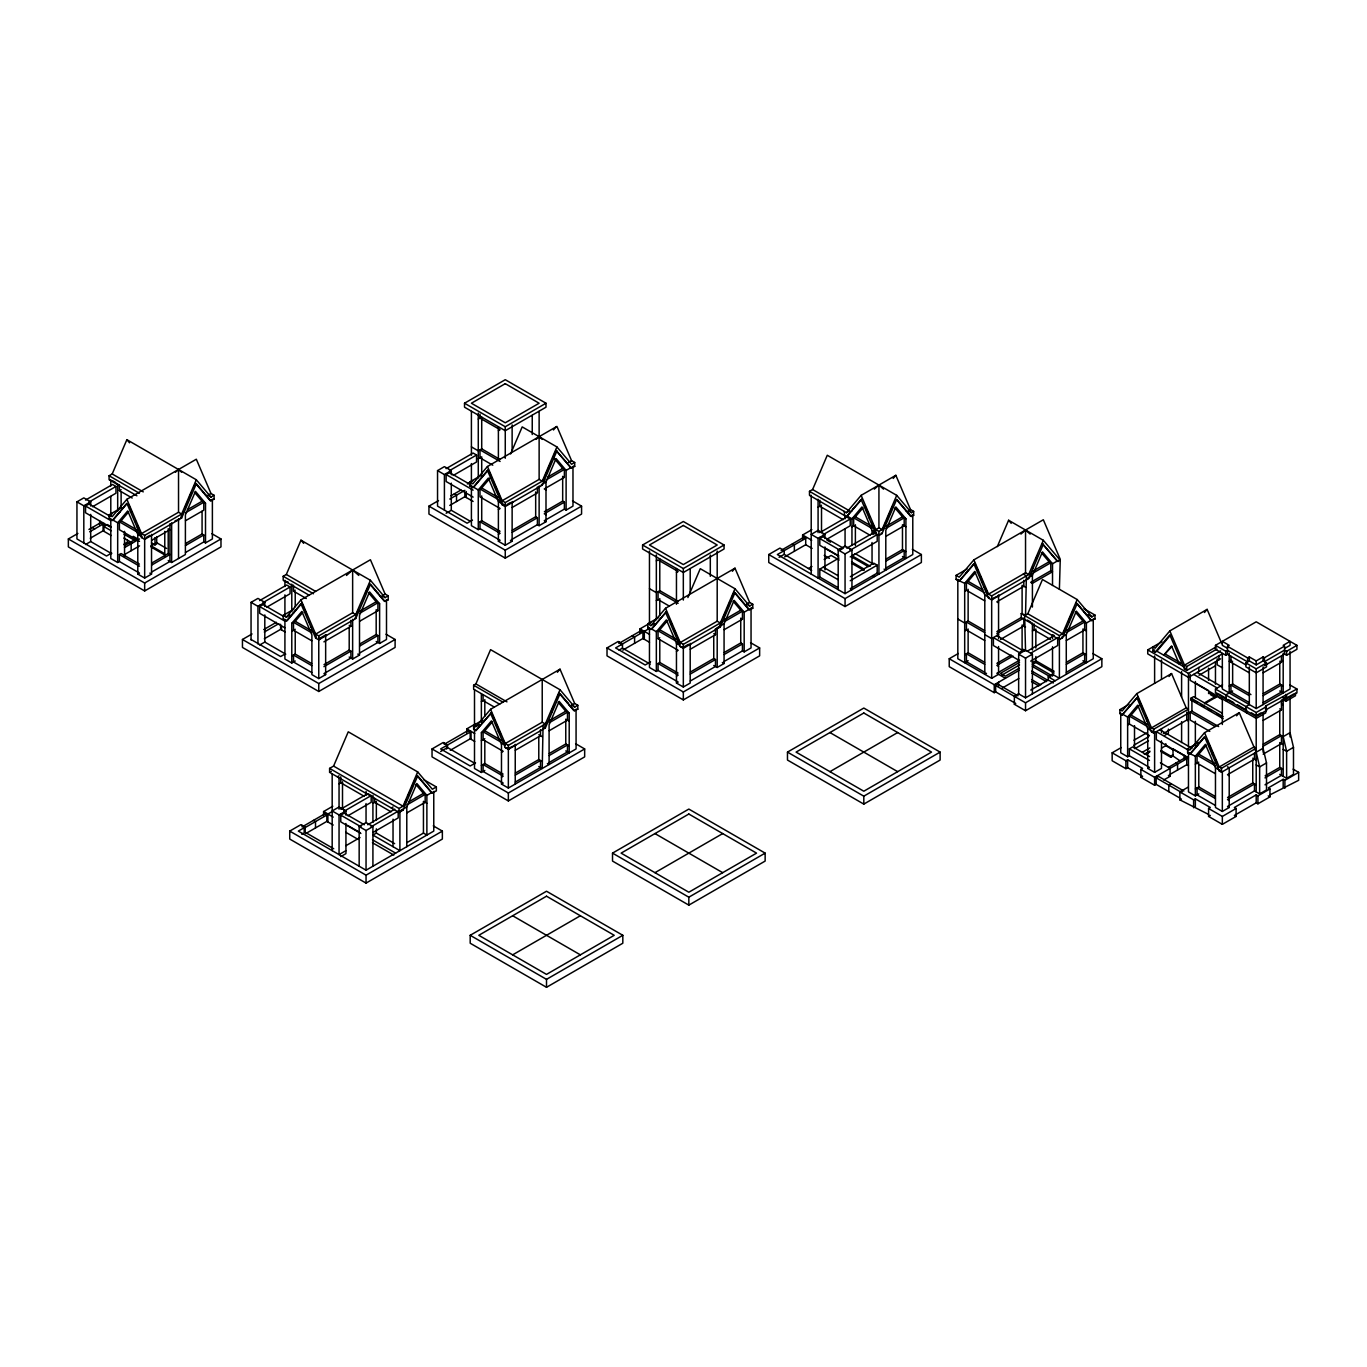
<?xml version="1.0" encoding="UTF-8"?>
<svg xmlns="http://www.w3.org/2000/svg" width="1367" height="1367" viewBox="0 0 1367 1367"><rect width="100%" height="100%" fill="white"/><g stroke="black" fill="none" stroke-linecap="round" stroke-linejoin="round"><path stroke-width="1.5" d="M136.922 495.794L109.087 479.714L109.087 475.75L112.197 473.956L126.875 439.678L196.318 479.766L210.979 497.092L214.106 495.298L214.106 499.263L210.125 500.578L195.447 483.235L193.824 487.045M214.106 495.298L210.979 493.504L196.318 459.227L126.875 499.314L141.553 533.591L144.663 535.386L181.64 514.043L196.318 479.766M183.229 511.805L180.786 517.512L181.64 518.008L196.318 483.73L195.447 483.235M184.853 507.994L187.296 502.287M188.936 498.477L191.38 492.769M309.215 595.26L283.191 580.24L283.191 576.276L286.318 574.482L300.979 540.204L370.423 580.292L385.101 597.618L388.211 595.824L388.211 599.788L384.247 601.087L369.568 583.76M388.211 595.824L385.101 594.03L370.423 559.752L300.979 599.84L315.657 634.117L318.767 635.911L355.745 614.569L370.423 580.292M355.71 616.141L358.154 610.417M365.485 593.278L367.928 587.571M306.533 614.244L301.851 603.308L300.979 603.804L315.657 638.081L318.767 639.876L355.745 618.533L370.423 584.256L385.101 601.583M432.365 793.202L417.687 775.875L403.026 810.153L399.044 812.442L329.601 772.355L329.601 768.391L333.582 766.084L348.26 731.823L417.687 771.911L432.365 789.237L436.346 786.948L436.346 790.912L431.511 792.706L416.832 775.379M510.592 453.964L522.194 426.897L556.916 446.941L571.577 464.267L574.704 462.473L574.704 466.437L570.722 467.736L556.044 450.409L571.577 468.232M329.601 768.391L399.044 808.478L403.026 806.188L417.687 771.911M574.704 462.473L571.577 460.662L556.916 426.401L487.472 466.489L502.15 500.749L505.26 502.56L542.238 481.201L556.916 446.941M403.795 805.846L406.238 800.139M407.862 796.329L410.305 790.622M411.945 786.811L414.389 781.087M543.007 480.876L551.157 461.824M552.798 458.03L555.241 452.306M480.654 475.682L469.684 482.021L469.684 485.986L473.665 487.284L488.327 469.958L487.472 470.453L502.15 504.731L505.26 506.525L542.238 485.182L556.916 450.905M406.785 846.686L406.785 806.991L416.832 783.496L426.88 795.372L426.88 835.066L423.445 833.084L406.99 842.585M499.656 704.227L473.631 689.207L473.631 685.226L475.887 683.927L490.565 649.65L560.009 689.737L574.687 707.081L577.797 705.269L577.797 709.251L573.815 710.55L559.154 693.223L556.813 698.691M577.797 705.269L574.687 703.475L560.009 669.198L490.565 709.302L505.243 743.563L508.353 745.374L545.33 724.014L560.009 689.737M546.766 722.135L544.476 727.483L545.33 727.979L560.009 693.718L574.687 711.045M553.686 705.97L551.345 711.438L552.217 711.934M687.891 597.567L700.263 568.689L734.985 588.733L749.646 606.059L752.773 604.248L752.773 608.23L748.791 609.528L734.113 592.201L731.67 597.909M752.773 604.248L749.646 602.454L734.985 568.194L665.541 608.281L680.219 642.541L683.329 644.353L720.306 622.993L734.985 588.733M721.896 620.755L719.452 626.479L720.306 626.975L734.985 592.697L749.646 610.024M723.519 616.944L725.962 611.237M727.603 607.426L730.046 601.719M713.745 665.49L717.197 667.472L724.066 663.508L724.066 623.813L734.113 600.318L744.178 612.194L744.178 651.888L742.452 650.897L724.168 661.457M861.996 499.006L846.566 516.709L809.486 495.298L809.486 491.334L812.596 489.523L827.274 455.262L896.718 495.35L911.379 512.676L913.652 511.378L913.652 515.342L910.525 516.145L897.111 500.305M913.652 511.378L910.525 509.583L895.846 475.306L861.142 495.35L875.803 529.627L878.93 531.421L882.04 529.627L896.718 495.35M882.723 529.49L885.799 522.314M886.636 520.349L892.497 506.644M846.788 548.184L873.769 532.617L878.93 535.386L882.04 533.591L896.718 499.314L911.379 516.641M997.312 546.612L1008.607 520.263L1043.329 540.307L1060.262 560.299L1057.135 561.102L1042.474 543.776L1058.007 561.598M1059.391 589.228L1060.262 559.308L1043.329 519.768L973.885 559.855L988.563 594.115L991.673 595.927L1028.65 574.567L1043.329 540.307M1035.759 559.428L1037.433 555.515M967.067 569.048L956.097 575.387L956.097 579.352L959.207 581.146L973.885 563.819L988.563 598.097L991.673 599.891L1028.65 578.549L1043.329 544.271M1025.54 626.975L1022.106 624.992L1022.106 648.812L1025.54 650.795L1024.669 615.577L1027.796 613.766L1042.474 579.505L1077.179 599.549L1091.857 616.876L1094.967 615.065L1094.967 619.046L1091.003 620.345L1076.325 603.018M1091.857 620.84L1077.179 603.513L1062.518 637.791L1059.391 639.585L1021.234 617.559L1021.234 613.578L1059.391 635.621L1062.518 633.81L1077.179 599.549M1063.953 631.93L1066.243 626.582M1073.215 610.297L1068.533 621.233L1069.387 621.729M1066.277 674.324L1066.277 634.63L1076.325 611.134L1086.389 623.01L1086.389 662.705L1082.937 660.722M126.875 499.314L112.197 516.641L109.087 514.846L109.087 518.811L113.068 520.126L126.43 504.32M112.197 520.622L126.875 503.295L141.553 537.556L144.663 539.367L181.64 518.008M113.068 520.126L117.682 522.792L121.116 520.81L128.652 511.89M301.851 603.308L287.173 620.635L283.191 619.336L283.191 615.372L286.318 617.166L300.979 599.84M286.318 621.148L300.979 603.804M295.221 661.013L291.786 662.995L291.786 623.318L301.851 611.442L311.898 634.92L311.898 674.615L318.767 678.579L325.654 674.615L325.654 634.92L326.508 635.416M291.786 623.318L295.221 621.319L302.773 612.416M487.472 466.489L472.794 483.815L469.684 482.021M472.794 487.78L487.472 470.453M478.279 529.644L478.279 489.95L488.327 478.074L498.391 501.569L498.391 541.264L500.1 540.273L479.988 528.653L478.279 529.644L471.41 525.68L471.41 485.986L478.279 489.95L481.714 487.968L490.514 477.579M553.447 429.973L556.044 426.897M475.887 730.593L491.419 712.771L475.887 730.593L473.631 729.294L473.631 725.313L475.887 726.629L490.565 709.302M484.807 770.475L481.372 772.458L481.372 732.763L491.419 720.887L501.484 744.366L501.484 784.06L508.353 788.041L576.071 748.945L576.071 709.251L577.797 709.251M481.372 732.763L484.807 730.781L492.342 721.879M557.394 672.274L560.009 669.198M650.863 629.572L666.395 611.75L651.717 629.076L647.753 627.778L647.753 623.813L650.863 625.608L665.541 608.281M651.717 629.076L656.348 631.742L659.783 629.76L667.318 620.857M732.37 571.269L734.985 568.194M809.486 491.334L846.463 512.676L861.142 495.35M846.566 516.709L861.142 499.502L875.7 533.523L876.572 533.027L872.043 530.43L861.996 506.935L851.949 518.811L851.949 545.365M847.42 516.213L851.949 518.811L855.383 516.829L862.919 507.926M893.181 478.45L895.846 475.306M973.885 559.855L959.207 577.182L956.097 575.387M956.097 579.352L964.692 583.316L968.126 581.334L975.662 572.431M1221.79 643.635L1207.129 609.374L1169.827 630.905L1155.149 648.231L1152.894 646.933L1152.894 650.897L1155.149 652.196L1156.875 651.205L1170.22 635.45M1155.149 652.196L1169.827 634.869L1184.505 669.147L1186.761 670.445L1220.611 650.897M1165.47 654.178L1181.071 663.183L1179.345 664.174L1171.553 645.959L1163.744 655.169L1171.963 646.506M1204.464 612.519L1207.129 609.374M1136.831 693.616L1151.492 727.893L1153.765 729.192L1188.47 709.148L1186.214 707.85L1171.553 673.572L1136.831 693.616L1122.153 710.943L1119.898 709.644L1119.898 713.608L1122.153 714.907L1137.686 697.085L1122.153 714.907M1123.008 714.411L1127.638 717.077L1131.073 715.095L1139.873 704.706M1169.041 676.545L1171.553 673.572M1227.498 766.802L1229.206 767.793L1229.206 807.487L1227.498 806.496L1254.479 790.912L1259.639 793.885L1259.639 766.904L1256.205 752.209L1239.271 712.668L1204.549 732.712L1189.871 750.039L1187.615 748.74L1187.615 752.704L1190.725 753.507L1204.105 737.719M1189.871 754.02L1204.549 736.676L1219.227 770.954L1221.483 772.252L1263.074 748.245L1266.508 762.923L1266.508 789.921L1259.639 793.885M1187.615 752.704L1195.356 756.19L1198.791 754.191L1206.326 745.288M1236.605 715.812L1239.271 712.668M175.437 472.213L178.53 469.496L181.606 472.213M346.466 575.456L352.635 570.022L358.82 575.456M536.035 439.388L539.128 436.671L542.203 439.388M874.299 489.147L878.93 485.08L883.56 489.147M1020.927 534.087L1025.54 530.037L1030.154 534.087M109.941 480.21L110.795 479.714L110.795 485.986M111.667 553.054L106.506 556.027L76.945 538.957L76.945 501.843L83.814 497.878L90.7 501.843L90.7 506.029M85.54 500.066L112.521 484.482L115.956 486.464L115.956 493.214L92.58 506.713M116.827 484.191L117.682 483.696L117.682 510.848M88.975 502.048L115.956 486.464M76.945 501.843L83.814 505.824L90.7 501.843M110.556 516.504L88.975 504.03L85.54 506.012L110.727 520.554M119.39 484.687L119.39 490.633L121.116 489.642M109.087 514.846L121.56 507.653M211.885 533.711L220.976 538.957L220.976 546.903L144.663 590.954L68.35 546.903L68.35 538.957L77.919 533.438M108.642 515.701L112.248 513.616M88.958 529.439L100.662 522.69L103.072 524.074L103.072 530.823L90.273 538.222M119.083 512.488L119.937 511.993M109.087 518.811L109.941 518.315M89.692 531.797L103.072 524.074M85.54 544.527L90.7 541.537L111.633 553.635M134.667 521.493L135.538 520.998M136.922 526.773L137.794 526.278L141.638 535.266M141.553 533.591L178.53 512.249L181.64 514.043M210.979 493.504L207.869 495.298L210.979 497.092M123.816 544.339L127.473 542.238M124.431 545.689L136.153 538.906M187.45 509.703L202.077 501.245L205.511 503.244L205.511 542.938L203.786 541.947L185.502 552.49M141.553 537.556L142.407 537.06L137.794 534.394L127.729 510.916L117.682 522.792L117.682 562.486L119.39 561.495L139.502 573.098L137.794 574.089L137.794 534.394L139.502 533.403L119.39 521.801L119.39 529.73L139.502 541.349M124.465 547.637L139.554 538.94M185.502 512.796L203.786 502.253L203.786 510.181L185.502 520.742M146.389 537.368L149.823 535.386M175.079 520.81L179.385 519.306M119.39 561.495L119.39 554.541L121.116 553.55L139.4 564.11M124.465 554.592L139.554 545.877M151.652 540.29L169.935 529.73L168.209 528.739L168.209 553.55L151.754 563.05M151.19 545.911L164.433 553.55L164.433 554.746L151.19 547.108L151.19 545.911L156.692 542.733L166.62 548.457M151.532 542.938L154.984 544.92L156.692 543.929L156.692 536.616M185.622 543.502L202.077 534.001L203.786 534.993L203.786 541.947M151.652 565.101L169.935 554.541L168.209 553.55M185.502 545.553L203.786 534.993M151.652 572.038L169.935 561.495L169.935 523.783M137.794 574.089L144.663 578.053L151.532 574.089L151.532 534.394L152.403 534.89M168.209 560.504L171.644 562.486L185.399 554.541L185.399 514.846L195.447 491.368L205.511 503.244M205.511 542.938L212.381 538.957L212.381 499.263L214.106 499.263M68.35 538.957L144.663 583.025L220.976 538.957M464.524 403.231L505.26 379.701L545.997 403.231L545.997 407.195L505.26 430.708L464.524 407.195L464.524 403.231L505.26 426.743L545.997 403.231M478.279 419.105L479.988 418.114L500.1 429.716L498.391 430.708M472.486 520.092L467.104 523.202L437.543 506.132L437.543 470.607L444.412 466.625L451.298 470.607L451.298 474.776M499.997 459.432L481.714 448.872L478.279 450.854L471.41 446.889M453.178 475.477L476.553 461.978L476.553 455.023L449.572 470.607L449.572 469.616M437.543 470.607L444.412 474.571L451.298 470.607M471.154 485.046L449.572 472.589L446.138 474.571L473.119 490.155M478.279 458.799L481.714 456.817L481.714 475.87M284.063 580.736L288.352 582.222M251.05 639.978L251.05 602.369L257.936 598.404L264.805 602.369L264.805 606.555M259.645 600.591L286.643 585.008L290.077 586.99L290.077 593.739L266.685 607.238M290.932 584.7L291.786 584.205L291.786 611.374M572.483 500.886L581.573 506.132L581.573 514.06L505.26 558.129L428.948 514.06L428.948 506.132L438.517 500.595M467.36 483.952L472.777 480.825M263.079 602.574L290.077 586.99M251.05 602.369L257.936 606.333L264.805 602.369M450.922 495.828L460.969 490.018M282.884 615.987L263.079 604.556L259.645 606.538L284.832 621.079M469.684 485.986L470.538 485.49M449.794 499.058L464.865 490.343M293.512 585.196L293.512 591.159L295.221 590.168M449.794 505.414L464.865 496.699L473.119 501.467M446.138 513.274L451.298 510.301L470.487 521.374M283.191 615.372L293.888 609.204M386.007 634.237L395.097 639.483L395.097 647.428L318.767 691.48L242.455 647.428L242.455 639.483L252.041 633.963M263.728 629.589L276.407 622.275M286.318 617.166L290.009 615.03M293.187 613.014L294.042 612.519M283.191 619.336L284.917 619.336L284.917 659.031L291.786 662.995M264.309 632.032L278.8 623.66M500.1 500.578L498.391 501.569L505.26 505.534L504.406 506.029M502.15 500.749L539.128 479.407L542.238 481.201M568.467 462.473L571.577 460.662M264.309 638.782L280.611 629.367L285.173 631.998M548.047 476.861L562.674 468.42L566.109 470.402L570.722 467.736M502.15 504.731L503.005 504.235M259.645 645.036L264.805 642.063L285.754 654.161M546.099 479.971L564.383 469.411L564.383 477.356L544.271 488.959L545.997 489.95M498.391 509.498L500.1 508.507L479.988 496.905L479.988 488.959L498.272 499.519M506.986 504.543L510.421 502.56M479.988 528.653L479.988 521.716L481.714 520.707L499.997 531.267M291.786 631.246L295.221 629.264M308.788 622.019L309.643 621.524M512.215 507.465L537.402 492.923L537.402 486.977M311.044 627.299L311.898 626.804M315.657 634.117L352.635 612.758L355.745 614.569M385.101 594.03L381.974 595.824L385.101 597.618M284.199 654.485L280.611 656.553L251.05 639.483M359.726 611.271L376.181 601.77L379.616 603.753L379.616 643.447L376.181 641.465M315.657 638.081L316.512 637.586L314.205 632.186M359.624 613.322L377.907 602.762L377.907 610.707L359.624 621.267M498.391 534.309L500.1 533.318L479.988 521.716M325.654 634.92L318.767 638.885L319.639 639.38M291.786 656.057L295.221 654.075L311.676 663.576M512.3 530.242L535.676 516.743L537.402 517.734L537.402 524.689L512.215 539.23M544.391 511.719L562.674 501.159L564.383 502.15L564.383 509.105L544.271 520.707L545.997 521.716L545.997 482.021L556.044 458.526L566.109 470.402L566.109 510.096L564.383 509.105M512.215 532.276L537.402 517.734M564.383 502.15L544.271 513.77L545.997 514.761M323.928 641.858L350.909 626.291L350.909 620.328M498.391 541.264L505.26 545.228L512.129 541.264L512.129 501.569L513.001 502.065M537.402 524.689L539.128 525.68L545.997 521.716M566.109 510.096L572.978 506.132L572.978 466.437M428.948 506.132L505.26 550.183L581.573 506.132M324.013 664.635L349.2 650.111L350.909 651.102L350.909 658.04L323.928 673.623L325.654 674.615M359.726 644.028L376.181 634.527L377.907 635.518L377.907 642.456L359.624 653.016M323.928 666.669L350.909 651.102M359.624 646.078L377.907 635.518M349.2 657.049L352.635 659.031L359.504 655.066L359.504 615.372L369.568 591.877L379.616 603.753M379.616 643.447L386.502 639.483L386.502 599.788L388.211 599.788M242.455 639.483L318.767 683.551L395.097 639.483M642.593 545.006L683.329 521.493L724.066 545.006L724.066 548.987L683.329 572.5L642.593 548.987L642.593 545.006L683.329 568.535L724.066 545.006M656.348 560.897L658.057 559.906L678.169 571.509L676.46 572.5M329.601 772.355L331.327 771.364M810.341 495.794L811.212 495.298L811.212 574.089M337.341 776.815L339.05 775.824M678.066 601.224L659.783 590.664L656.348 592.646L649.462 588.681M817.227 499.758L818.081 499.263L818.081 532.617M339.05 783.769L340.776 782.778L364.169 796.278M481.372 701.596L483.098 700.605L494.068 706.944M656.348 600.591L658.057 599.6L669.027 605.923M818.081 507.208L821.516 505.226M647.753 623.813L658.706 617.474M433.271 825.856L442.361 831.102L442.361 839.048L366.048 883.099L289.736 839.048L289.736 831.102L300.894 824.66L305.2 827.138L305.2 832.298L301.765 834.28M323.586 815.518L323.586 811.554L332.813 806.222M575.592 743.699L584.666 748.945L584.666 756.874L508.353 800.942L432.04 756.874L432.04 748.945L443.216 742.486L447.505 744.964L447.505 747.544L475.22 763.555M466.762 732.866L466.762 728.901L475.801 723.673M750.551 642.678L759.642 647.924L759.642 655.852L683.329 699.921L607.016 655.852L607.016 647.924L618.192 641.465L622.481 643.942L622.481 648.112L650.196 664.123M640.012 632.836L640.012 628.871L650.846 622.617M912.302 549.295L921.375 554.541L921.375 562.486L845.062 606.538L768.75 562.486L768.75 554.541L779.925 548.099L784.214 550.576L784.214 554.336L811.656 570.381M802.617 538.957L802.617 534.993L811.844 529.661M473.631 725.313L482.773 720.05M475.562 762.906L470.197 765.998L440.635 748.945L470.197 732.063L467.787 730.679L444.241 744.28L444.241 743.084M482.773 722.477L483.628 721.981M304.175 828.129L326.85 815.022L324.799 813.843L302.107 826.932L302.107 825.343M475.887 726.629L479.595 724.493M650.863 625.608L654.571 623.472M781.121 550.371L803.813 537.282L805.71 538.359L805.71 544.715L784.641 556.882M846.463 512.676L849.573 510.882L812.596 489.523M853.333 508.712L854.204 508.216M647.753 627.778L648.607 627.282M851.077 511.378L851.949 510.882M305.2 827.138L298.331 831.102L366.048 870.198L433.766 831.102L433.766 791.408L434.621 791.903M332.181 811.554L327.892 814.031L327.892 821.977M622.788 650.128L642.934 638.492L642.934 632.135L615.611 647.924L645.173 664.994L650.555 661.884M649.462 628.376L644.318 631.349L644.318 639.295M805.71 538.359L777.345 554.541L845.062 593.637L912.78 554.541L912.78 514.846L913.652 515.342M440.635 751.525L447.505 747.544M779.07 557.326L784.214 554.336M619.046 650.111L622.481 648.112M305.781 833.545L326.85 821.379L333.223 825.053M347.816 815.826L371.192 802.326L371.192 795.577L344.211 811.161L344.211 809.965M823.242 534.6L850.223 519.016L850.223 525.765L826.83 539.264M450.273 750.312L470.197 738.812L474.759 741.444M345.936 810.956L339.05 806.991L332.181 810.956L339.05 814.92L345.936 810.956L345.936 815.142M824.95 534.394L818.081 530.43L811.212 534.394L818.081 538.359L824.95 534.394L824.95 538.581M364.323 824.745L344.211 813.143L340.776 815.125L360.888 826.745L360.888 825.548M823.242 536.582L819.807 538.564L839.902 550.183L843.354 548.184L823.242 536.582L823.242 535.386M372.918 803.318L376.352 801.335L376.352 820.388M481.372 740.709L484.807 738.71M691.07 643.857L690.198 643.361L690.198 683.056L683.329 687.02L676.46 683.056L676.46 643.361L678.169 642.37L658.057 630.751L658.057 638.697L659.783 637.706M851.949 526.756L853.657 525.765L870.113 535.266M498.357 731.482L499.228 730.986L500.732 734.489M868.934 517.717L869.788 517.222L865.106 506.286M872.915 526.996L873.769 526.5M359.162 866.234L359.162 826.539L366.048 822.575L372.918 826.539L372.918 866.234M391.304 807.982L393.03 806.991M501.484 744.366L503.193 743.375M838.193 589.673L838.193 549.978L845.062 546.014L851.949 549.978L851.949 589.673L850.223 588.681L877.204 573.098L878.93 574.089L878.93 531.421M505.243 743.563L542.221 722.22L545.33 724.014M574.687 703.475L571.56 705.269L574.687 707.081M680.219 642.541L717.197 621.199L720.306 622.993M749.646 602.454L746.536 604.248L749.646 606.059M808.461 568.535L811.947 566.519M824.164 559.462L831.136 555.429L839.167 560.06M875.803 529.627L878.93 527.816L882.04 529.627M910.525 509.583L908.269 510.882L911.379 512.676M394.738 809.179L367.757 824.745L367.757 823.566M408.818 801.831L423.445 793.39L426.88 795.372L431.511 792.706M549.312 720.734L565.767 711.233L569.202 713.215L569.202 752.909L565.767 750.927M724.288 619.712L740.743 610.212L744.178 612.194L748.791 609.528M886.021 526.329L902.476 516.829L905.911 518.811L905.911 558.505L902.476 556.523M490.565 713.266L505.243 747.544L509.225 748.843M665.541 612.245L680.219 646.523L683.329 647.326M406.888 804.941L425.171 794.381L425.171 802.326L406.888 812.887M549.209 722.784L567.476 712.224L567.476 720.153L549.209 730.713M724.168 621.763L742.452 611.203L742.452 619.148L724.168 629.691M885.901 528.38L904.185 517.82L904.185 525.765L885.901 536.325M359.162 826.539L366.048 830.504L372.918 826.539M394.636 843.644L376.352 833.084L372.918 835.066L399.899 850.65L399.899 810.956L406.785 806.991M501.484 752.311L503.193 751.32L483.098 739.718L483.098 731.772L501.364 742.332M508.353 748.347L516.094 744.861M676.46 651.29L678.169 650.299L658.057 638.697M682.475 647.821L688.49 644.353M717.197 667.472L717.197 627.778L724.066 623.813M744.178 651.888L751.047 647.924L751.047 608.23L752.773 608.23M838.193 549.978L845.062 553.943L851.949 549.978M910.525 516.145L912.78 514.846M838.074 587.622L819.807 577.062L819.807 569.133L839.03 558.026M545.33 727.979L508.353 749.338L505.243 747.544M720.306 626.975L683.329 648.317L680.219 646.523M481.372 765.503L484.807 763.521L503.09 774.081M676.46 683.056L678.169 682.048L658.057 670.445L658.057 663.508L659.783 662.499L678.066 673.06M346.039 845.626L359.999 837.561M373.003 832.452L398.19 817.91L398.19 811.161L371.192 826.745L371.192 825.548M515.308 750.278L540.495 735.736L540.495 729.79M690.284 649.257L715.471 634.715L715.471 628.769M850.223 556.916L877.204 541.349L877.204 534.6L850.223 550.183L850.223 548.987M345.936 850.65L339.05 854.614L339.05 814.92M649.462 627.778L649.462 667.472L656.348 671.436L658.057 670.445M819.807 577.062L818.081 578.053L818.081 538.359M340.776 856.613L345.936 853.623L345.936 823.498M501.484 777.122L503.193 776.131L483.098 764.512L483.098 771.466L503.193 783.069L501.484 784.06M676.46 676.101L678.169 675.11L658.057 663.508M850.377 576.669L873.769 563.17L877.204 565.152L877.204 573.098M515.393 773.056L538.786 759.556L542.221 761.539M549.312 753.473L565.767 743.973L569.202 745.955M690.369 672.034L713.745 658.535L715.471 659.526L715.471 666.481L690.284 681.022M724.288 652.452L740.743 642.951L742.452 643.942L742.452 650.897M886.021 559.086L902.476 549.585L905.911 551.567M850.223 580.736L877.204 565.152M515.308 775.089L540.495 760.548L540.495 767.502L515.308 782.044M549.209 755.524L567.476 744.964L567.476 751.918L549.209 762.478M690.284 674.068L715.471 659.526M724.168 654.503L742.452 643.942M885.901 561.119L904.185 550.576L904.185 557.514L885.901 568.074M289.736 831.102L366.048 875.17L442.361 831.102M432.04 748.945L508.353 792.997L584.666 748.945M607.016 647.924L683.329 691.975L759.642 647.924M768.75 554.541L845.062 598.609L921.375 554.541M966.093 573.029L966.947 572.534M959.207 581.146L974.739 563.324L977.866 570.603M964.692 591.262L966.418 590.271L984.684 600.814M981.677 582.034L982.548 581.539L980.207 576.071M983.95 587.297L984.804 586.802M988.563 594.115L1025.54 572.773L1028.65 574.567M1032.632 571.286L1049.087 561.786L1052.522 563.768L1057.135 561.102M988.563 598.097L989.418 597.601L984.804 594.935L974.739 571.44L964.692 583.316L964.692 662.705L968.126 660.722M999.414 595.431L991.673 598.9L992.527 599.395M1050.796 570.722L1030.701 582.325L1032.41 583.316L1052.522 571.714L1050.796 570.722L1050.796 562.777L1030.701 574.379L1032.41 575.387L1032.41 607.051M984.582 630.529L968.126 621.028L964.692 623.01L957.823 619.046M964.692 630.956L966.418 629.965L984.684 640.508M1021.234 613.578L1025.54 615.065L1026.395 575.883L1023.285 574.072M470.197 935.301L546.51 891.233L622.822 935.301L622.822 943.23L546.51 987.299L470.197 943.23L470.197 935.301L546.51 979.353L622.822 935.301M612.519 853.128L688.831 809.076L765.144 853.128L765.144 861.073L688.831 905.125L612.519 861.073L612.519 853.128L688.831 897.196L765.144 853.128M787.477 752.106L863.807 708.055L940.12 752.106L940.12 760.052L863.807 804.104L787.477 760.052L787.477 752.106L863.807 796.175L940.12 752.106M1094.967 619.046L1093.258 619.046L1093.258 658.74L1025.54 697.836L1018.654 693.872L1014.365 696.35L1014.365 704.278L1015.732 703.492L995.637 691.873L994.253 692.676L949.228 666.669L949.228 658.74L958.301 653.494M996.851 631.639L1021.234 617.559M1022.96 618.55L996.833 633.622L998.559 634.63L991.673 638.594L984.804 634.63M964.692 654.759L968.126 652.777L984.582 662.277M1000.439 639.483L1023.815 625.983L1023.815 618.055M1031.555 623.506L1032.41 623.01L1032.41 650.008M1032.41 630.956L1034.136 629.965L1050.591 639.466M996.919 663.354L1011.307 655.049M1013.015 656.04L996.833 665.387L998.559 666.378M1020.226 651.888L1023.815 649.803M1018.654 693.872L1018.654 654.178L1025.54 650.196L1032.41 654.178L1032.41 693.872M986.513 673.316L984.804 674.324L984.804 594.935M1027.249 651.188L1054.247 635.621L1052.522 634.63L1052.522 638.594M1066.482 630.529L1082.937 621.028L1086.389 623.01L1091.003 620.345M1030.701 653.187L1057.682 637.603L1059.391 638.594M1066.38 632.579L1084.663 622.019L1084.663 629.965L1066.38 640.508M1019.526 660.227L996.833 673.316L1005.428 678.288M1018.654 654.178L1025.54 658.142L1032.41 654.178M1066.277 634.63L1061.646 637.295L1062.518 637.791M512.659 954.849L580.377 915.753M654.964 872.676L722.682 833.58M829.94 771.654L897.658 732.558M957.823 579.352L957.823 658.74L991.673 678.288L998.559 674.324L998.559 646.523M1019.526 662.346L1000.49 673.316L1005.428 676.169L1019.269 668.19M1002.233 674.905L1019.526 664.926M1030.701 661.115L1057.682 645.532L1057.682 637.603M949.228 658.74L994.253 684.73L1019.389 670.223M1032.41 662.705L1035.844 660.722L1054.128 671.282M1017.971 694.265L1017.971 695.854L997.859 684.235L995.637 685.533L1025.54 702.792L1101.853 658.74L1101.853 666.669L1025.54 710.737L1014.365 704.278M1054.128 673.06L1035.844 662.499L1032.41 664.499L1052.522 676.101L1052.522 646.796M1002.233 688.062L1018.774 678.528M1066.482 662.277L1082.937 652.777L1086.389 654.759M1066.38 664.328L1084.663 653.768L1084.663 661.713L1066.38 672.274M1031.777 671.06L1048.233 680.561L1048.233 676.802L1052.522 674.324L1059.391 678.288L1059.391 635.621M1030.769 690.045L1048.233 679.98L1053.376 682.953M1220.611 658.826L1188.47 677.383L1147.733 653.87L1147.733 649.906L1161.916 641.721M1152.894 650.897L1154.619 649.906M1245.781 664.823L1227.498 654.263L1225.772 655.254L1215.468 649.308L1215.468 645.344L1256.205 621.814L1296.924 645.344L1296.924 649.308L1286.62 655.254L1284.553 654.075L1264.441 665.678M1169.827 630.905L1184.505 665.165L1216.476 646.711M1184.505 665.165L1186.761 666.481L1216.955 649.035M1184.505 669.147L1186.214 668.155M1227.498 654.263L1227.498 646.335L1229.206 645.344L1222.337 641.362L1222.337 645.344L1227.498 648.317M1119.898 709.644L1129.039 704.364M1129.022 706.79L1129.894 706.295M1215.468 645.344L1225.772 651.29L1227.498 650.299L1247.61 661.901L1247.61 657.937L1227.498 646.335M1147.733 649.906L1188.47 673.418L1222.337 653.87M1119.898 713.608L1120.752 713.113L1120.752 752.807L1127.638 756.771L1129.347 755.78L1149.459 767.4L1147.733 768.391L1147.733 728.696L1137.686 705.201L1127.638 717.077L1127.638 756.771M1199.013 675.281L1215.468 665.78M1229.206 661.218L1230.932 660.227M1230.932 656.245L1230.932 662.209L1232.641 661.218M1127.638 725.023L1129.347 724.032L1149.459 735.634L1147.733 736.625M1247.61 657.937L1249.318 656.946L1256.205 660.91L1263.074 656.946L1264.441 657.749L1284.553 646.13L1284.553 654.075M1245.884 662.91L1249.318 660.91L1256.205 664.892L1263.074 660.91L1266.508 662.91L1266.508 666.874L1256.205 672.82L1245.884 666.874L1245.884 662.91L1256.205 668.856L1266.508 662.91M1146.879 721.075L1147.733 720.58L1145.478 715.3M1223.14 718.632L1191.05 700.109L1191.05 698.127L1193.63 696.64L1222.149 713.113M1191.05 700.109L1191.921 699.614L1191.921 711.13L1153.765 733.156L1151.492 731.858L1136.831 697.58M1284.895 648.317L1290.055 645.344L1290.055 641.362L1283.186 645.344L1284.553 646.13M1295.455 692.966L1295.455 695.752L1285.886 701.271L1283.921 700.143L1283.921 697.358L1286.62 698.93L1296.924 692.966L1296.924 689.002L1265.603 706.038L1266.508 710.532L1256.205 716.496L1215.468 692.966L1215.468 689.002L1222.542 684.918M1149.459 727.705L1147.733 728.696L1154.619 732.661L1154.619 772.355L1161.489 768.391L1161.489 740.863M1151.492 727.893L1186.214 707.85M1264.441 657.749L1264.441 661.713L1284.553 650.094L1286.62 651.29L1296.924 645.344M1112.157 752.807L1125.912 760.753L1127.638 759.762L1142.59 768.391L1140.864 769.382L1140.864 777.327L1142.59 776.319L1127.638 767.69L1125.912 768.681L1112.157 760.753L1112.157 752.807L1121.248 747.561M1133.961 740.213L1146.691 732.883M1229.206 686.029L1232.641 684.047L1250.925 694.59M1151.492 731.858L1152.364 731.362M1204.498 702.877L1215.468 696.538L1215.468 697.529L1210.308 694.556M1204.498 703.868L1217.177 696.538L1222.525 699.631M1133.773 745.288L1148.485 736.796M1129.347 755.78L1129.347 748.843L1132.782 746.86L1149.596 756.566M1263.176 672.769L1281.46 662.209L1281.46 656.245M1232.641 690.984L1225.772 694.949L1226.507 701.271M1135.601 748.21L1148.485 740.777M1163.368 733.566L1186.761 720.067L1188.47 721.058M1164.923 735.241L1168.375 733.259L1168.375 729.089M1142.487 752.175L1149.835 747.92M1144.316 754.294L1149.835 751.098M1146.161 754.02L1149.835 751.901M1161.489 748.142L1165.795 745.664L1174.014 750.415M1263.296 693.53L1279.751 684.047L1283.186 686.029M1263.176 695.581L1281.46 685.038L1281.46 691.975L1263.176 702.535M1246.619 712.89L1245.884 706.568L1249.318 704.586L1249.318 666.874M1160.908 750.38L1170.767 756.088L1173.006 754.789M1160.908 751.577L1170.767 757.267L1173.006 755.985L1179.875 760.753M1222.337 653.477L1222.337 689.002L1256.205 708.55L1290.055 689.002L1290.055 651.393M1187.615 748.74L1198.586 742.418M1196.757 745.886L1197.612 745.391M1215.468 689.002L1256.205 712.515L1266.508 706.568M1260.989 712.873L1256.205 715.642L1251.403 712.873M1293.866 693.889L1265.603 710.003L1266.508 710.532M1168.495 767.331L1185.035 757.762L1186.761 758.77L1186.761 764.717L1170.203 774.269M1140.864 769.382L1154.619 777.327L1186.761 758.77M1263.176 720.392L1281.46 709.832L1281.46 699.921M1140.864 777.327L1154.619 785.256L1156.157 784.368L1179.618 797.918M1163.71 780.01L1170.084 776.319L1170.084 768.391L1160.395 762.786M1195.356 764.119L1198.791 762.137M1212.341 754.892L1213.195 754.396L1206.958 739.82M1171.194 783.718L1168.802 785.102L1168.802 791.664M1214.597 760.172L1215.468 759.676L1217.006 763.264M1219.227 766.99L1253.932 746.946L1256.205 748.245L1221.483 768.288L1219.227 766.99L1204.549 732.712M1208.65 814.459L1179.875 799.849L1179.875 791.903L1187.94 787.255M1263.296 744.144L1279.751 734.643L1283.186 736.625L1286.62 751.32L1286.62 778.319L1293.49 774.337L1293.49 747.356L1290.055 732.661L1283.186 736.625M1183.839 791.015L1158.567 776.422L1156.157 777.823L1181.43 792.399L1182.626 790.314M1219.227 770.954L1220.082 770.458M1263.176 746.194L1281.46 735.634L1281.46 743.58L1263.176 754.14M1195.356 788.93L1198.791 786.948L1215.246 796.448M1179.875 799.849L1181.43 798.96M1188.47 752.209L1188.47 791.903L1195.356 795.867L1198.791 793.885M1179.875 791.903L1193.63 799.849L1195.356 798.858L1210.308 807.487L1208.582 808.478L1208.582 816.424L1222.337 824.352L1236.093 816.424L1236.093 808.478L1234.367 807.487L1256.205 794.876L1257.913 795.867L1269.943 788.93L1269.943 796.876L1257.913 803.813L1256.205 802.822L1234.367 815.433L1236.093 816.424M1266.508 762.923L1259.639 766.904L1256.205 764.922M1293.49 747.356L1286.62 751.32L1283.186 749.338M1227.566 797.508L1252.753 782.983L1256.205 784.966M1265.124 775.841L1279.751 767.4L1283.186 769.382M1265.005 777.891L1281.46 768.391L1281.46 775.328L1265.005 784.829M1208.582 816.424L1210.308 815.433M1195.356 795.867L1195.356 756.19L1205.404 744.314L1215.468 767.793L1215.468 807.487L1222.337 811.451L1229.206 807.487M1269.892 794.91L1298.65 780.301L1298.65 772.355L1284.895 780.301L1283.186 779.31L1268.234 787.939L1269.943 788.93M1208.582 808.478L1222.337 816.424L1236.093 808.478M1281.46 660.227L1283.186 661.218M1279.751 661.218L1281.46 662.209M1289.85 684.918L1296.924 689.002M1052.522 555.651L1053.376 556.147M1059.391 559.804L1060.262 560.299M1230.932 662.209L1249.216 672.769M1279.751 690.984L1283.186 692.966L1283.186 653.272M1222.525 667.882L1217.177 664.789L1217.177 658.826M1281.46 703.885L1283.186 704.876M1279.751 708.841L1281.46 709.832M1032.41 567.254L1033.264 567.749M1249.216 695.581L1230.932 685.038L1230.932 691.975L1249.216 702.535M1197.065 672.427L1222.252 686.969M1084.014 608.742L1094.967 615.065M1156.875 651.205L1184.676 667.267M1028.65 578.549L1027.796 578.053L1032.41 575.387L1042.474 551.892L1052.522 563.768L1052.522 585.469M1193.63 674.409L1217.023 687.909M1084.116 612.228L1084.988 612.724M1088.2 614.757L1091.857 616.876M905.911 510.694L906.765 511.19M1086.389 614.894L1087.243 615.389M1218.527 693.889L1226.507 698.503M1228.335 699.545L1233.82 702.723M1237.477 704.825L1246.619 710.105M1195.681 683.141L1208.479 690.523M1215.468 696.538L1208.582 692.573L1208.582 693.565M1025.54 587.28L1022.106 585.298L1022.106 613.082M905.911 526.756L902.476 524.774L902.476 549.585M1086.389 630.956L1082.937 628.974L1082.937 652.777M1283.186 744.571L1279.751 742.589L1279.751 767.4M1191.05 698.127L1223.14 716.65M1193.699 700.656L1197.253 702.706M1200.824 704.757L1204.395 706.824M1207.95 708.875L1211.521 710.943M1216.869 714.018L1222.218 717.111M1027.796 613.766L1062.518 633.81M968.126 581.334L982.753 589.775M1092.763 653.494L1101.853 658.74M1293.114 769.16L1298.65 772.355M855.383 516.829L871.838 526.329M1191.921 711.13L1218.646 726.56M881.185 533.096L882.04 533.591M984.684 592.885L966.418 582.325L966.418 590.271M871.941 528.38L853.657 517.82L853.657 525.765M1215.143 726.526L1190.196 712.122L1190.196 720.067L1209.795 731.379M998.559 602.864L996.833 601.873L1023.815 586.289L1023.815 580.343M878.93 534.394L879.784 534.89M1027.249 620.037L1030.701 622.019M850.223 519.016L846.788 517.034L819.807 532.617L819.807 531.421M843.183 519.716L819.807 506.217L819.807 500.254M1252.753 758.172L1256.205 760.155M1279.751 774.337L1286.62 778.319M884.073 569.133L885.799 570.124L885.799 530.43L895.846 506.935L905.911 518.811M873.667 564.298L855.383 553.755L851.949 555.737L870.215 566.28M996.833 635.621L1023.815 651.188M1159.78 729.688L1191.853 748.21M1131.073 715.095L1147.528 724.595M1198.791 754.191L1215.246 763.692M826.915 540.102L830.521 542.169M1268.234 795.867L1269.943 796.876M984.684 632.579L966.418 622.019L966.418 629.965M1020.38 653.187L993.399 637.603L993.399 645.532L1018.586 660.073M1147.631 726.646L1129.347 716.086L1129.347 724.032M1188.419 750.193L1156.328 731.67L1156.328 739.615L1188.419 758.138M1215.348 765.742L1197.065 755.182L1197.065 763.128L1215.348 773.688M851.949 557.121L868.387 566.622M1215.468 767.793L1222.337 771.757L1222.337 811.451M1229.206 775.738L1227.498 774.73L1254.479 759.163L1254.479 753.2M851.538 561.854L864.098 569.099M1032.41 666.481L1050.693 677.024M802.617 534.993L811.69 540.238M824.421 547.586L838.945 555.976M851.538 563.238L864.098 570.483M872.915 575.575L874.624 576.566M1048.233 676.802L1055.102 680.766M1188.47 757.762L1173.006 748.843L1173.006 755.985M838.074 555.873L819.807 545.313L819.807 537.368M1031.777 673.145L1046.404 681.603M805.71 544.715L812.101 548.406M824.216 555.412L829.41 558.402M1186.761 764.717L1188.47 765.708M1031.589 679.587L1040.731 684.867M1175.842 763.076L1177.568 764.068L1177.568 770.031M1031.589 681.672L1038.903 685.892M792.467 543.827L794.364 544.92L794.364 551.26M1229.206 800.532L1227.498 799.541L1254.479 783.975L1254.479 790.912M823.242 567.151L837.868 575.592M819.807 569.133L838.074 579.676M984.684 664.328L966.418 653.768L966.418 661.713L984.684 672.274M1129.347 748.843L1149.459 760.445M1215.348 798.499L1197.065 787.939L1197.065 794.876L1215.348 805.436M1168.375 775.328L1170.084 776.319M1147.733 768.391L1154.619 772.355M573.832 465.942L574.704 466.437M564.383 477.356L562.674 476.365L562.674 501.159M544.271 481.03L545.997 482.021L541.383 484.687L542.238 485.182M500.1 461.465L479.988 449.863L479.988 457.808L492.786 465.19M539.982 486.481L539.128 485.986L539.128 525.68M751.047 608.23L751.901 608.725M476.553 455.023L473.119 453.041L446.138 468.625L446.138 467.634M742.452 619.148L740.743 618.157L740.743 642.951M481.714 487.968L498.169 497.468M678.169 603.257L658.057 591.655L658.057 599.6M717.197 627.778L718.051 628.273M713.745 633.724L715.471 634.715M473.119 497.092L446.138 481.526L446.138 473.58M454.305 493.88L456.527 495.162L456.527 501.518M510.421 540.273L512.129 541.264M722.34 662.499L724.066 663.508M659.783 629.76L676.238 639.26M679.536 645.139L676.46 643.361L666.395 619.866L656.348 631.742L656.348 671.436M829.94 732.558L897.658 771.654M640.012 628.871L649.462 634.322M642.934 632.135L640.696 630.853L618.875 643.447L618.875 641.875M642.934 638.492L649.462 642.268M632.374 635.672L634.596 636.954L634.596 643.31M203.256 492.445L204.11 492.94M377.36 592.97L378.215 593.466M566.946 702.433L567.801 702.928M205.511 495.11L206.366 495.606M379.616 595.636L380.487 596.132M569.202 705.099L570.056 705.594M377.907 610.707L376.181 609.716L376.181 634.527M569.202 721.161L565.767 719.162L565.767 743.973M112.197 473.956L143.262 491.881M286.318 574.482L315.555 591.347M475.887 683.927L506.952 701.869M473.631 685.226L502.868 702.108M109.087 475.75L139.383 493.248M283.191 576.276L313.487 593.756M354.89 618.038L355.745 618.533M112.521 480.706L115.956 482.705M353.489 619.832L352.635 619.336L352.635 659.031M119.39 490.633L132.189 498.032M293.512 591.159L306.311 598.541M349.2 625.3L350.909 626.291M538.786 734.745L542.221 736.728M357.795 654.075L359.504 655.066M547.381 763.521L549.09 764.512L549.09 724.818L559.154 701.339L569.202 713.215M121.116 520.81L137.571 530.293M295.221 621.319L311.676 630.819M484.807 730.781L501.262 740.282M311.796 632.87L293.512 622.31L293.512 630.255L311.796 640.815M144.663 538.359L145.517 538.854M538.786 766.511L542.221 768.493L543.075 725.313M654.964 833.58L722.682 872.676M133.231 536.325L136.922 538.461M466.762 728.901L474.759 733.515M111.069 526.705L107.361 524.569L103.926 526.551L111.171 530.738M123.987 534.172L135.077 540.58M110.727 527.303L85.54 512.762L85.54 504.833M284.832 627.829L259.645 613.287L259.645 605.342M123.85 538.068L131.984 542.75M129.455 542.784L131.164 543.776L131.164 550.713M103.072 530.823L111.171 535.505M92.324 527.508L94.733 528.892M119.39 554.541L139.502 566.16M311.796 665.626L293.512 655.066L293.512 662.004L311.796 672.564M149.823 573.098L151.532 574.089M117.682 562.486L110.795 558.505L110.795 518.811M481.372 772.458L474.503 768.493L474.503 728.799M423.548 779.566L436.346 786.948M426.88 803.318L423.445 801.335L423.445 833.084M333.582 766.084L403.026 806.188M402.154 809.657L403.026 810.153M399.899 810.956L400.753 811.451M371.192 795.577L367.757 793.595L340.776 809.179L340.776 807.982M391.082 811.827L374.643 802.326L374.643 798.362M512.659 915.753L580.377 954.849M323.586 811.554L333.223 817.124M347.491 825.36L359.965 832.554M372.439 839.765L395.61 853.128M360.888 833.477L340.776 821.875L340.776 813.929M372.439 842.738L393.816 855.076M345.714 832.264L358.188 839.458M313.453 820.388L315.504 821.584L315.504 827.924M333.719 848.753L304.175 831.7L304.175 826.539M1041.534 552.883L1049.087 561.786M1008.607 520.263L1011.204 523.339M1075.402 612.126L1082.937 621.028M894.924 507.926L902.476 516.829M733.19 601.309L740.743 610.212M553.874 458.03L562.674 468.42M558.214 702.33L565.767 711.233M368.646 592.868L376.181 601.77M300.979 540.204L303.662 543.348M196.318 483.73L210.979 501.074M194.524 492.342L202.077 501.245M126.875 439.678L129.54 442.823M415.91 784.487L423.445 793.39M1138.472 698.913L1143.137 709.832M985.573 588.613L987.88 593.996M872.043 522.484L875.871 531.404M669.659 619.371L672.103 625.078M673.726 628.888L676.187 634.596M677.81 638.406L680.253 644.113M489.147 471.854L491.59 477.579M493.231 481.389L502.185 502.321M492.205 714.582L494.546 720.05M496.101 723.69L498.442 729.158M503.022 739.855L505.329 745.237M128.515 504.611L131.625 511.89M1290.055 697.153L1290.055 736.898M1286.62 651.29L1286.62 655.254M1286.62 694.949L1286.62 698.93M1285.886 698.503L1285.886 701.271M1285.715 694.436L1285.715 698.4M1284.895 780.301L1284.895 788.229M1283.186 696.948L1283.186 776.319M1283.186 779.31L1283.186 787.238M1279.751 663.285L1279.751 684.047M1279.751 710.84L1279.751 734.643M1265.603 706.038L1265.774 712.89L1256.205 718.41L1190.196 680.373L1190.196 674.409M1263.074 656.946L1263.074 660.91M1263.074 666.874L1263.074 704.586M1263.074 712.515L1263.074 752.209M1257.913 795.867L1257.913 803.813M1256.205 660.91L1256.205 664.892M1256.205 668.856L1256.205 708.55M1256.205 712.515L1256.205 791.903M1256.205 794.876L1256.205 802.822M1252.753 760.24L1252.753 782.983M1249.318 656.946L1249.318 660.91M1232.641 663.285L1232.641 684.047M1229.206 653.272L1229.206 692.966M1225.772 651.29L1225.772 655.254M1222.337 697.17L1222.337 724.493M1222.337 816.424L1222.337 824.352M1221.483 768.288L1221.483 772.252M1218.903 655.852L1218.903 659.834M1216.938 692.966L1216.938 695.752M1215.468 661.816L1215.468 684.235M1208.582 668.138L1208.582 680.356M1198.791 667.472L1198.791 671.436M1198.791 764.204L1198.791 786.948M1195.356 681.501L1195.356 697.905M1195.356 721.315L1195.356 746.724M1195.356 798.858L1195.356 806.786M1193.63 799.849L1193.63 807.777M1188.47 673.418L1188.47 746.45M1186.761 666.481L1186.761 670.445M1186.761 712.122L1186.761 720.067M1184.181 755.285L1184.181 758.856M1181.601 671.573L1181.601 697.05M1181.601 721.673L1181.601 742.571M1181.43 791.015L1181.43 792.399M1170.767 756.088L1170.767 757.267M1165.795 743.682L1165.795 745.664M1161.489 659.971L1161.489 679.074M1161.489 728.696L1161.489 732.661M1157.371 775.738L1157.371 777.122M1156.157 776.422L1156.157 784.368M1154.619 655.972L1154.619 683.295M1154.619 777.327L1154.619 785.256M1153.765 729.192L1153.765 733.156M1134.507 725.655L1134.507 748.638M1127.638 759.762L1127.638 767.69M1125.912 760.753L1125.912 768.681M1035.844 628.974L1035.844 648.026M1035.844 656.485L1035.844 662.499M1034.136 624.001L1034.136 629.965M1025.54 530.037L1025.54 572.773M1025.54 658.142L1025.54 697.836M1025.54 702.792L1025.54 710.737M1015.732 695.547L1015.732 697.136M998.559 594.935L998.559 638.594M998.559 682.253L998.559 686.217M997.859 682.646L997.859 684.235M995.637 683.944L995.637 691.873M994.253 684.73L994.253 692.676M991.673 595.927L991.673 678.288M968.126 589.28L968.126 621.028M968.126 628.974L968.126 652.777M878.93 485.08L878.93 527.816M873.769 532.617L873.769 534.446M872.043 530.43L872.043 534.394M872.043 542.494L872.043 563.17M863.807 796.175L863.807 804.104M855.383 524.774L855.383 545.467M845.062 518.811L844.208 511.378M845.062 528.858L845.062 547.073M845.062 553.943L845.062 593.637M845.062 598.609L845.062 606.538M839.902 548.987L839.902 550.183M824.95 546.937L824.95 569.919M821.516 507.345L821.516 532.737M717.197 551.072L717.197 621.199M713.745 635.792L713.745 658.535M710.31 555.07L710.31 576.31M690.198 568.809L690.198 592.167M688.831 897.196L688.831 905.125M683.329 568.535L683.329 600.062M683.329 644.353L683.329 687.02M683.329 691.975L683.329 699.921M676.46 568.535L676.46 604.265M659.783 558.915L659.783 590.664M659.783 598.592L659.783 615.543M659.783 639.773L659.783 662.499M656.348 554.934L656.348 619.644M649.462 551.072L649.462 624.189M621.114 643.156L621.114 644.746M546.51 979.353L546.51 987.299M542.221 679.467L542.221 722.22M539.128 411.364L539.128 479.407M538.786 736.813L538.786 759.556M535.676 491.932L535.676 516.743M532.241 415.414L532.241 434.518M515.239 744.366L515.239 784.06M512.129 424.898L512.129 450.375M508.353 745.374L508.353 788.041M508.353 792.997L508.353 800.942M505.26 426.743L505.26 458.27M505.26 502.56L505.26 545.228M505.26 550.183L505.26 558.129M498.391 426.743L498.391 460.354M484.807 699.614L484.807 716.154M484.807 740.777L484.807 763.521M483.098 694.658L483.098 700.605M481.714 417.123L481.714 448.872M481.714 495.913L481.714 520.707M481.372 693.667L481.372 722.272M479.988 414.133L479.988 418.114M478.279 413.142L478.279 477.852M474.503 689.703L474.503 727.295M471.41 411.364L471.41 455.245M471.41 463.601L471.41 482.397M471.051 731.379L471.051 739.308M470.197 730.884L470.197 738.812M467.787 729.482L467.787 730.679M466.25 491.539L466.25 497.503M464.865 492.462L464.865 496.699M451.298 483.132L451.298 510.301M449.572 471.598L449.572 472.589M446.65 744.468L446.65 749.031M444.412 474.571L444.412 510.079M399.044 808.478L399.044 812.442M393.03 819.158L393.03 846.686M376.352 828.846L376.352 833.084M372.918 795.372L372.918 822.37M366.048 791.408L366.048 795.372M366.048 803.574L366.048 822.644M366.048 830.504L366.048 870.198M366.048 875.17L366.048 883.099M352.635 570.022L352.635 612.758M349.2 627.368L349.2 650.111M344.211 811.947L344.211 813.143M342.502 781.787L342.502 809.298M340.776 776.815L340.776 782.778M339.05 777.823L339.05 809.179M332.181 773.944L332.181 850.65M326.85 813.433L326.85 821.379M324.799 812.254L324.799 813.843M318.767 635.911L318.767 678.579M318.767 683.551L318.767 691.48M295.221 592.236L295.221 606.709M295.221 631.332L295.221 654.075M284.917 580.24L284.917 586.511M284.917 594.867L284.917 615.765M281.482 625.898L281.482 629.862M280.611 624.309L280.611 629.367M264.805 614.911L264.805 642.063M263.079 603.36L263.079 604.556M257.936 606.333L257.936 643.942M202.077 511.258L202.077 534.001M178.53 469.496L178.53 512.249M178.53 518.811L178.53 558.505M171.644 522.792L171.644 562.486M164.775 531.353L164.775 556.42M154.984 537.607L154.984 544.92M144.663 535.386L144.663 578.053M144.663 583.025L144.663 590.954M127.473 540.153L127.473 543.331M124.551 531.353L124.551 556.42M121.116 491.71L121.116 506.183M110.795 496.426L110.795 515.239M103.926 523.39L103.926 531.319M99.637 520.895L99.637 524.877M90.7 514.385L90.7 541.537M88.975 502.834L88.975 504.03M83.814 505.824L83.814 542.938M505.26 383.666L471.41 403.231L505.26 422.779L539.128 403.231L505.26 383.666M683.329 525.458L649.462 545.006L683.329 564.571L717.197 545.006L683.329 525.458M546.51 896.205L478.792 935.301L546.51 974.398L614.227 935.301L546.51 896.205M688.831 814.031L621.114 853.128L688.831 892.224L756.549 853.128L688.831 814.031M863.807 713.01L796.072 752.106L863.807 791.22L931.525 752.106L863.807 713.01"/></g></svg>
